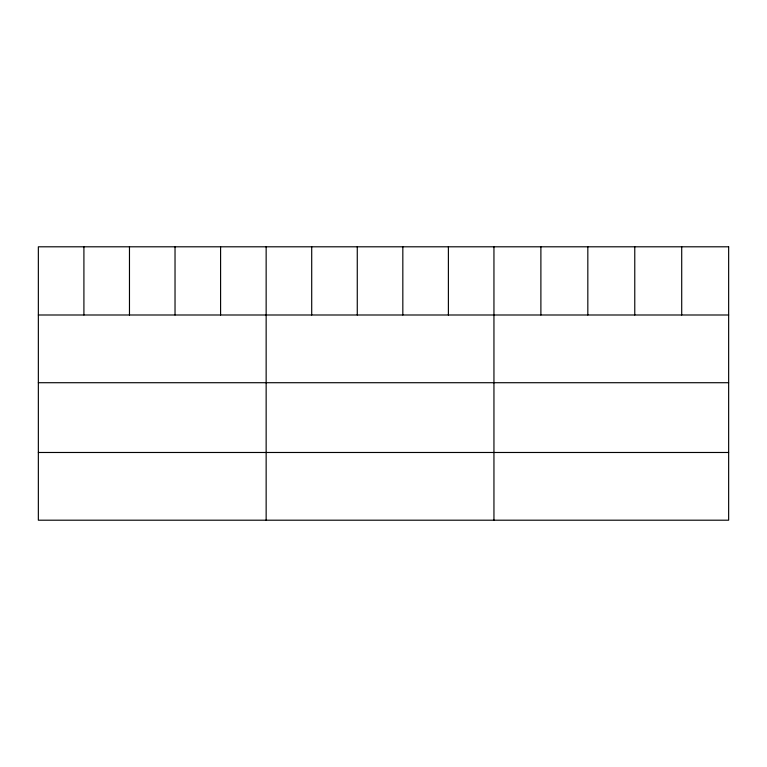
<?xml version="1.0" encoding="UTF-8"?>
<svg xmlns="http://www.w3.org/2000/svg" width="767" height="767" viewBox="0 0 767 767"><rect width="100%" height="100%" fill="white"/><g stroke="black" fill="none" stroke-linecap="round" stroke-linejoin="round"><path stroke-width="1.15" d="M38.35 314.997L728.65 314.997M38.35 382.714L728.65 382.714M38.35 452.482L728.65 452.482M681.71 246.801L681.71 314.997M634.769 246.801L634.769 314.997M587.829 246.801L587.829 314.997M540.888 246.801L540.888 314.997M493.948 246.801L493.948 520.199M448.388 246.801L448.388 314.997M402.828 246.801L402.828 314.997M357.269 246.801L357.269 314.997M311.709 246.801L311.709 314.997M266.149 246.801L266.149 520.199M220.589 246.801L220.589 314.997M175.029 246.801L175.029 314.997M129.47 246.801L129.47 314.997M83.91 246.801L83.91 314.997M728.65 246.801L38.35 246.801L38.35 520.199L728.65 520.199L728.65 246.801"/></g></svg>
